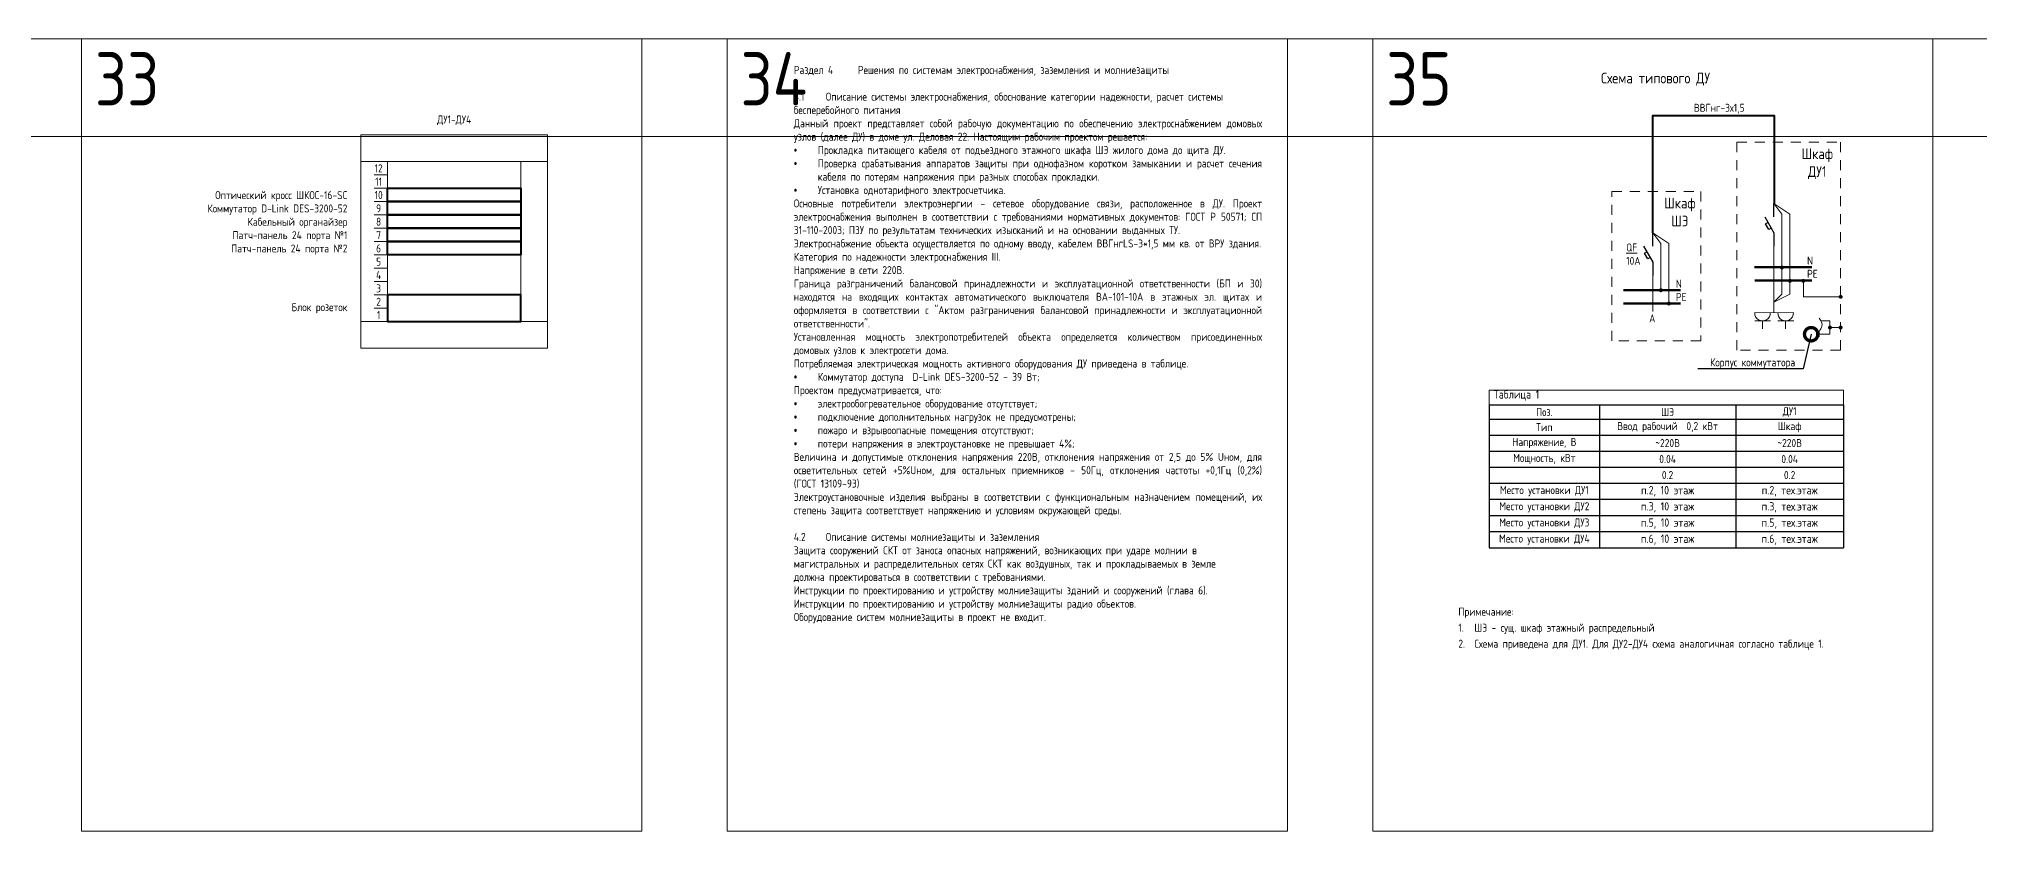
# Model space of a CAD drawing. Extents: x 6775 to 13793, y 2665 to 3972.
# Drawn here: x 12325 to 13052, y 3675 to 3972 of the extents above; entities that cross this region are included whole.
import ezdxf
from ezdxf import colors
from ezdxf.entities.mleader import LeaderData, LeaderLine
from ezdxf.enums import TextEntityAlignment as Align
from ezdxf.math import Vec2, Vec3

# ---------------------------------------------------------------- set-up
doc = ezdxf.new("R2010")
doc.units = 0
doc.header["$MEASUREMENT"] = 0
doc.linetypes.add('JIS_02_0.7', pattern=[1.35, 0.75, -0.6])
doc.layers.get('0').update_dxf_attribs({"linetype": 'CONTINUOUS'})
doc.layers.get('Defpoints').update_dxf_attribs({"linetype": 'CONTINUOUS'})
doc.layers.add('ВЭ', color=1, linetype='CONTINUOUS')
doc.styles.add('мой', font='', dxfattribs={"width": 0.9, "height": 3})
doc.styles.get('мой').set_extended_font_data('GOST Common')

# ---------------------------------------------------------------- blocks, each defined once
blk = doc.blocks.new('*T13')
at = {"layer": 'Defpoints', "color": 8, "linetype": 'ByBlock', "lineweight": 0, "transparency": 16777216}
for p, q in [((0, 0), (7018, 0)), ((0, 0), (0, -36.67)), ((242, 0), (242, -36.67)), ((484, 0), (484, -36.67)), ((726, 0), (726, -36.67)), ((968, 0), (968, -36.67)), ((1210, 0), (1210, -36.67)), ((1452, 0), (1452, -36.67)), ((1694, 0), (1694, -36.67)), ((1936, 0), (1936, -36.67)), ((2178, 0), (2178, -36.67)), ((2420, 0), (2420, -36.67)), ((2662, 0), (2662, -36.67)), ((2904, 0), (2904, -36.67)), ((3146, 0), (3146, -36.67)), ((3388, 0), (3388, -36.67)), ((3630, 0), (3630, -36.67)), ((3872, 0), (3872, -36.67)), ((4114, 0), (4114, -36.67)), ((4356, 0), (4356, -36.67)), ((4598, 0), (4598, -36.67)), ((4840, 0), (4840, -36.67)), ((5082, 0), (5082, -36.67)), ((5324, 0), (5324, -36.67)), ((5566, 0), (5566, -36.67)), ((5808, 0), (5808, -36.67)), ((6050, 0), (6050, -36.67)), ((6292, 0), (6292, -36.67)), ((6534, 0), (6534, -36.67)), ((6776, 0), (6776, -36.67)), ((0, -36.67), (7018, -36.67))]:
    blk.add_line(p, q, dxfattribs=at)
at = {"layer": 'Defpoints', "color": 0, "linetype": 'ByBlock', "lineweight": -2, "transparency": 16777216}
blk.add_line((7018, 0), (7018, -36.67), dxfattribs=at)
at = {"layer": 'Defpoints', "color": 5, "linetype": 'Continuous', "lineweight": 0, "transparency": 16777216, "char_height": 20, "width": 232, "attachment_point": 1, "style": 'мой'}
for s, insert in [('1', (5, -5)), ('2', (247, -5)), ('3', (489, -5)), ('4', (731, -5)), ('5', (973, -5)), ('6', (1215, -5)), ('7', (1457, -5)), ('8', (1699, -5)), ('9', (1941, -5)), ('10', (2183, -5)), ('11', (2425, -5)), ('12', (2667, -5)), ('13', (2909, -5)), ('14', (3151, -5)), ('16', (3393, -5)), ('17', (3635, -5)), ('18', (3877, -5)), ('19', (4119, -5)), ('{\\fGOST Common|b0|i0|c204|p34;24', (4361, -5)), ('25', (4603, -5)), ('23', (4845, -5)), ('28', (5087, -5)), ('29', (5329, -5)), ('33', (5571, -5)), ('34', (5813, -5)), ('35', (6055, -5)), ('36', (6297, -5)), ('37', (6539, -5)), ('38', (6781, -5))]:
    blk.add_mtext(s, dxfattribs=dict(at, insert=insert))
blk = doc.blocks.new('*U14')
at = {"layer": 'ВЭ', "color": 250, "linetype": 'ByBlock', "lineweight": 18}
blk.add_lwpolyline([(-105, -148.5), (105, -148.5), (105, 148.5), (-105, 148.5), (-105, -148.5)], dxfattribs=at)
blk = doc.blocks.new('*U15')
at = {"layer": 'Defpoints', "color": 0, "linetype": 'ByBlock', "lineweight": -2, "transparency": 16777216}
for p in [(5566, 0), (5808, 0), (6050, 0)]:
    blk.add_blockref('*U14', p, dxfattribs=at)
blk = doc.blocks.new('*T109')
at = {"color": 0, "lineweight": -2, "transparency": 16777216}
blk.add_line((0, -5.45), (132.87, -5.45), dxfattribs=at)
at = {"color": 0, "linetype": 'ByBlock', "lineweight": -2, "transparency": 16777216}
for p, q in [((0, -5.45), (0, -59.05)), ((41.37, -5.45), (41.37, -59.05)), ((92.42, -5.45), (92.42, -59.05)), ((132.87, -5.45), (132.87, -59.05)), ((0, -10.9), (132.87, -10.9)), ((0, -16.8), (132.87, -16.8)), ((0, -22.8), (132.87, -22.8)), ((0, -28.8), (132.87, -28.8)), ((0, -34.8), (132.87, -34.8)), ((0, -40.86), (132.87, -40.86)), ((0, -46.92), (132.87, -46.92)), ((0, -52.99), (132.87, -52.99)), ((0, -59.05), (132.87, -59.05))]:
    blk.add_line(p, q, dxfattribs=at)
at = {"layer": 'Defpoints', "color": 8, "linetype": 'ByBlock', "lineweight": 0, "transparency": 16777216}
for p, q in [((0, 0), (132.87, 0)), ((0, 0), (0, -5.45)), ((132.87, 0), (132.87, -5.45))]:
    blk.add_line(p, q, dxfattribs=at)
at = {"color": 0, "linetype": 'Continuous', "lineweight": 18, "transparency": 16777216, "style": 'мой'}
for s, insert, char_height, width, attachment_point in [('{\\fGOST Common|b0|i0|c204|p34; Таблица 1}', (0, 0), 3.125, 132.8688, 1), ('Поз.', (20.69, -8.17), 3, 41.3688, 5), ('{\\fGOST Common|b0|i0|c204|p34;ШЭ}', (66.89, -8.17), 3, 49.0479, 5), ('{\\fGOST Common|b0|i0|c204|p34;ДУ1}', (112.64, -8.17), 3, 38.4521, 5), ('Тип', (20.69, -13.85), 3, 41.3688, 5), ('Ввод рабочий  0,2 кВт ', (66.89, -13.85), 3, 49.0479, 5), ('Шкаф', (112.64, -13.85), 3, 38.4521, 5), ('{\\fGOST Common|b0|i0|c204|p34;Напряжение}, {\\fGOST Common|b0|i0|c204|p34;В}', (20.69, -19.8), 3, 39.3703, 5), ('~220В', (66.89, -19.8), 3, 49.0479, 5), ('~220В', (112.64, -19.8), 3, 38.4521, 5), ('Мощность, кВт', (20.69, -25.8), 3, 39.3703, 5), ('0.04', (66.89, -25.8), 3, 49.0479, 5), ('0.04', (112.64, -25.8), 3, 38.4521, 5), ('{\\fGOST Common|b0|i0|c204|p34;Место установки} {\\fGOST Common|b0|i0|c204|p34;ДУ1}', (20.69, -37.83), 3, 39.3703, 5), ('{\\fGOST Common|b0|i0|c204|p34;п}.{\\fGOST Common|b0|i0|c204|p34;2}, 10 {\\fGOST Common|b0|i0|c204|p34;этаж}', (66.89, -37.83), 3.125, 49.0479, 5), ('{\\W0.9;0.2}', (66.89, -31.8), 3, 49.0479, 5), ('{\\fGOST Common|b0|i0|c204|p34;п}.{\\fGOST Common|b0|i0|c204|p34;2, тех.этаж}', (112.64, -37.83), 3.125, 38.4521, 5), ('{\\W0.9;0.2}', (112.64, -31.8), 3, 38.4521, 5), ('{\\fGOST Common|b0|i0|c204|p34;Место установки} {\\fGOST Common|b0|i0|c204|p34;ДУ2}', (20.69, -43.89), 3, 39.3703, 5), ('{\\fGOST Common|b0|i0|c204|p34;п}.3, 10 {\\fGOST Common|b0|i0|c204|p34;этаж}', (66.89, -43.89), 3.125, 49.0479, 5), ('{\\fGOST Common|b0|i0|c204|p34;п}.3{\\fGOST Common|b0|i0|c204|p34;, тех.этаж}', (112.64, -43.89), 3.125, 38.4521, 5), ('{\\fGOST Common|b0|i0|c204|p34;Место установки ДУ3}', (20.69, -49.96), 3, 39.3703, 5), ('{\\fGOST Common|b0|i0|c204|p34;п}.{\\fGOST Common|b0|i0|c204|p34;5}, 10 {\\fGOST Common|b0|i0|c204|p34;этаж}', (66.89, -49.96), 3.125, 49.0479, 5), ('{\\fGOST Common|b0|i0|c204|p34;п}.{\\fGOST Common|b0|i0|c204|p34;5, тех.этаж}', (112.64, -49.96), 3.125, 38.4521, 5), ('{\\fGOST Common|b0|i0|c204|p34;Место установки ДУ4}', (20.69, -56.02), 3, 39.3703, 5), ('{\\fGOST Common|b0|i0|c204|p34;п}.{\\fGOST Common|b0|i0|c204|p34;6}, 10 {\\fGOST Common|b0|i0|c204|p34;этаж}', (66.89, -56.02), 3.125, 49.0479, 5), ('{\\fGOST Common|b0|i0|c204|p34;п}.{\\fGOST Common|b0|i0|c204|p34;6, тех.этаж}', (112.64, -56.02), 3.125, 38.4521, 5)]:
    blk.add_mtext(s, dxfattribs=dict(at, insert=insert, char_height=char_height, width=width, attachment_point=attachment_point))
blk = doc.blocks.new('Автоматизация. Выключатель авт.')
at = {"color": 7}
for p, q in [((5, 0), (0, 0)), ((11.011672, 3.479914), (5, 0)), ((6.232051, 1.866025), (8.397114, 3.116025)), ((6.732051, 1), (6.232051, 1.866025)), ((8.397114, 3.116025), (8.897114, 2.25)), ((11, 0), (16, 0))]:
    blk.add_line(p, q, dxfattribs=at)
blk = doc.blocks.new('Пересечение')
at = {"lineweight": 18}
h = blk.add_hatch(color=256, dxfattribs=at)
h.dxf.hatch_style = 1
h.paths.add_polyline_path([(-0.75, 0, 1), (0.75, 0, 1)])
blk = doc.blocks.new('_DotSmall')
at = {"color": 0, "linetype": 'ByBlock', "lineweight": 15, "const_width": 0.5}
blk.add_lwpolyline([(-0.0625, 0, 1), (0.0625, 0, 1)], format="xyb", close=True, dxfattribs=at)
blk = doc.blocks.new('*U217')
at = {"color": 7, "linetype": 'Continuous', "lineweight": 20}
blk.add_lwpolyline([(-2.5, 0), (2.5, 0)], dxfattribs=at)
blk = doc.blocks.new('*U216')
at = {"color": 0, "linetype": 'ByBlock', "lineweight": -2, "transparency": 16777216}
for p in [(0, 60), (0, 55), (0, 50), (0, 45), (0, 40), (0, 35), (0, 30), (0, 25), (0, 20), (0, 15), (0, 10), (0, 5), (0, 0)]:
    blk.add_blockref('*U217', p, dxfattribs=at)

msp = doc.modelspace()

# ---------------------------------------------------------------- linework, layer by layer
at = {"color": 7, "linetype": 'Continuous', "lineweight": 20}
msp.add_line((12975.39, 3894.28), (12975.39, 3869.35), dxfattribs=at)
at = {"linetype": 'Continuous', "lineweight": 50}
for p, q in [((12968.16, 3886.42), (12989.56, 3886.42)), ((12918.98, 3877.74), (12940.38, 3877.75)), ((12968.18, 3881.46), (12989.59, 3881.46)), ((12919, 3872.78), (12940.4, 3872.78))]:
    msp.add_line(p, q, dxfattribs=at)
at = {"color": 7, "linetype": 'Continuous', "lineweight": 40}
msp.add_lwpolyline([(12930, 3899.28), (12930, 3943.28), (12975.5, 3943.28), (12975.5, 3910.28)], dxfattribs=at)
at = {"color": 7, "linetype": 'Continuous', "lineweight": 20}
for points in [[(12445.69, 3936), (12515.69, 3936), (12515.69, 3926), (12445.69, 3926)], [(12445.69, 3936), (12515.69, 3936), (12515.69, 3856), (12445.69, 3856)], [(12445.69, 3926), (12455.69, 3926), (12455.69, 3866), (12445.69, 3866)], [(12455.69, 3926), (12505.69, 3926), (12505.69, 3866), (12455.69, 3866)], [(12505.69, 3926), (12515.69, 3926), (12515.69, 3866), (12505.69, 3866)], [(12445.69, 3866), (12515.69, 3866), (12515.69, 3856), (12445.69, 3856)]]:
    msp.add_lwpolyline(points, close=True, dxfattribs=at)
at = {"color": 7, "linetype": 'JIS_02_0.7', "lineweight": 20, "ltscale": 5}
for points in [[(12961.5, 3933.28), (13000.39, 3933.28), (13000.39, 3855.28), (12961.5, 3855.28)], [(12914.61, 3914.78), (12948, 3914.78), (12948, 3858.78), (12914.61, 3858.78)]]:
    msp.add_lwpolyline(points, close=True, dxfattribs=at)
at = {"color": 7, "linetype": 'Continuous', "lineweight": 40}
for points in [[(12455.69, 3916), (12505.69, 3916), (12505.69, 3911), (12455.69, 3911)], [(12455.69, 3911), (12505.69, 3911), (12505.69, 3906), (12455.69, 3906)], [(12455.69, 3906), (12505.69, 3906), (12505.69, 3901), (12455.69, 3901)], [(12455.69, 3901), (12505.69, 3901), (12505.69, 3896), (12455.69, 3896)], [(12455.69, 3896), (12505.69, 3896), (12505.69, 3891), (12455.69, 3891)], [(12455.69, 3866), (12505.69, 3866), (12505.69, 3876), (12455.69, 3876)]]:
    msp.add_lwpolyline(points, close=True, dxfattribs=at)
at = {"color": 7, "linetype": 'Continuous', "lineweight": 20}
for points in [[(12975.39, 3873.28), (12978.39, 3876.28), (12978.39, 3906.28), (12975.39, 3910.28), (12981.39, 3906.28), (12981.39, 3876.28), (12975.39, 3873.28)], [(12933, 3877.75), (12933, 3895.28), (12930, 3899.28), (12936, 3895.28), (12936, 3872.78)], [(12930, 3869.78), (12930, 3883.28)], [(12968.08, 3869.36), (12982.69, 3869.33)], [(12968.18, 3866.31), (12974.11, 3866.31)], [(12971.07, 3866.31), (12971.07, 3863.29)], [(12976.86, 3866.31), (12982.79, 3866.31)], [(12979.76, 3866.31), (12979.76, 3863.29)]]:
    msp.add_lwpolyline(points, dxfattribs=at)
at = {"color": 7, "linetype": 'Continuous', "lineweight": 15}
for points in [[(12986.5, 3881.46), (12986.5, 3875.28), (13000.39, 3875.28)], [(12992.96, 3866.28), (12996.39, 3866.28), (12996.39, 3861.28), (12992.27, 3861.28)], [(12996.39, 3863.78), (12996.39, 3863.78), (13000.39, 3863.78)]]:
    msp.add_lwpolyline(points, dxfattribs=at)
at = {"color": 7, "linetype": 'Continuous', "lineweight": 20}
for centre in [(12971.1, 3869.24), (12979.77, 3869.24)]:
    msp.add_arc(centre, 2.93, 177.56023, 2.43977, dxfattribs=at)
at = {"color": 7, "linetype": 'Continuous', "lineweight": 15}
msp.add_spline([(12992.39, 3867.28), (12993.39, 3864.28), (12992.39, 3862.28), (12992.39, 3860.28)], degree=3, dxfattribs=at)

# ---------------------------------------------------------------- block references
for name, p in [('*T13', (6775, 3972)), ('*T109', (12868.63, 3840.28))]:
    msp.add_blockref(name, p)
at = {"color": 7, "linetype": 'Continuous', "lineweight": 20}
for name, p in [('*U216', (12453.19, 3866)), ('Пересечение', (12978.39, 3886.28)), ('Пересечение', (12933, 3877.75)), ('Пересечение', (12981.39, 3881.28)), ('Пересечение', (12986.39, 3881.28)), ('Пересечение', (12936, 3872.78)), ('Пересечение', (13000.39, 3875.28)), ('Пересечение', (12996.39, 3863.78)), ('Пересечение', (13000.39, 3863.78))]:
    msp.add_blockref(name, p, dxfattribs=at)
at = {"color": 7, "linetype": 'Continuous', "lineweight": 20, "rotation": 90}
for p in [(12975.39, 3894.28), (12930, 3883.28)]:
    msp.add_blockref('Автоматизация. Выключатель авт.', p, dxfattribs=at)
at = {"layer": 'Defpoints'}
msp.add_blockref('*U15', (6880, 3823.5), dxfattribs=at)

# ---------------------------------------------------------------- texts
at = {"color": 7, "style": 'мой', "width": 0.9}
for s, p in [('12', (12452.38, 3923.45)), ('10', (12452.38, 3913.45)), ('11', (12452.38, 3918.45)), ('9', (12452.38, 3908.45)), ('7', (12452.38, 3898.45)), ('8', (12452.38, 3903.45)), ('6', (12452.38, 3893.45)), ('4', (12452.38, 3883.45)), ('5', (12452.38, 3888.45)), ('3', (12452.38, 3878.45)), ('2', (12452.38, 3873.45)), ('1', (12452.38, 3868.45))]:
    msp.add_text(s, height=3, rotation=359.86157, dxfattribs=at).set_placement(p, align=Align.MIDDLE)
at = {"linetype": 'Continuous', "lineweight": 15, "style": 'мой', "width": 0.9}
for s, p in [('N', (12987.81, 3887.37)), ('PE ', (12987.81, 3882.41)), ('N', (12938.62, 3878.7)), ('PE ', (12938.62, 3873.73)), ('A', (12928.62, 3865.7))]:
    msp.add_text(s, height=3, dxfattribs=at).set_placement(p)
at = {"color": 7, "insert": (12608, 3961.82), "char_height": 3, "width": 175, "attachment_point": 1, "style": 'мой'}
msp.add_mtext('\\pxqj;{\\fGOST Common|b0|i0|c204|p34;Раздел }4^I{\\fGOST Common|b0|i0|c204|p34;Решения по системам электроснабжения}, {\\fGOST Common|b0|i0|c204|p34;заземления и молниезащиты\\P \\P}4.1^I{\\fGOST Common|b0|i0|c204|p34;Описание системы электроснабжения}, {\\fGOST Common|b0|i0|c204|p34;обоснование категории надежности}, {\\fGOST Common|b0|i0|c204|p34;расчет системы\\Pбесперебойного питания\\PДанный проект представляет собой рабочую документацию по обеспечению электроснабжением домовых узлов }({\\fGOST Common|b0|i0|c204|p34;далее ДУ}) {\\fGOST Common|b0|i0|c204|p34;в доме ул. Деловая 22}. {\\fGOST Common|b0|i0|c204|p34;Настоящим рабочим проектом решается}:\\P\\pi-3,l3,t3;{\\fSymbol|b0|i0|c2|p18;·^I}{\\fGOST Common|b0|i0|c204|p34;Прокладка питающего кабеля от подъездного этажного шкафа ШЭ жилого дома до щита ДУ}.\\P{\\fSymbol|b0|i0|c2|p18;·^I}{\\fGOST Common|b0|i0|c204|p34;Проверка срабатывания аппаратов защиты при однофазном коротком замыкании и расчет сечения кабеля по потерям напряжения при разных способах прокладки}.\\P{\\fSymbol|b0|i0|c2|p18;·^I}{\\fGOST Common|b0|i0|c204|p34;Установка однотарифного электросчетчика}. \\P\\pi0,l0,tz;{\\fGOST Common|b0|i0|c204|p34;Основные потребители электроэнергии }- {\\fGOST Common|b0|i0|c204|p34;сетевое оборудование связи}, {\\fGOST Common|b0|i0|c204|p34;расположенное в ДУ}. {\\fGOST Common|b0|i0|c204|p34;Проект электроснабжения выполнен в соответствии с требованиями нормативных документов}: {\\fGOST Common|b0|i0|c204|p34;ГОСТ Р }50571; {\\fGOST Common|b0|i0|c204|p34;СП }31-110-2003; {\\fGOST Common|b0|i0|c204|p34;ПЗУ по результатам технических изысканий и на основании выданных ТУ}.\\P{\\fGOST Common|b0|i0|c204|p34;Электроснабжение объекта осуществляется по одному вводу}, {\\fGOST Common|b0|i0|c204|p34;кабелем ВВГнг}LS-3*1,5 {\\fGOST Common|b0|i0|c204|p34;мм кв}. {\\fGOST Common|b0|i0|c204|p34;от ВРУ здания}.\\P{\\fGOST Common|b0|i0|c204|p34;Категория по надежности электроснабжения }III. \\P{\\fGOST Common|b0|i0|c204|p34;Напряжение в сети }220{\\fGOST Common|b0|i0|c204|p34;В}.\\P{\\fGOST Common|b0|i0|c204|p34;Граница разграничений балансовой принадлежности и эксплуатационной ответственности }({\\fGOST Common|b0|i0|c204|p34;БП и }30) {\\fGOST Common|b0|i0|c204|p34;находятся на входящих контактах автоматического выключателя ВА}-101-10{\\fGOST Common|b0|i0|c204|p34;А в этажных эл}. {\\fGOST Common|b0|i0|c204|p34;щитах и оформляется в соответствии с }"{\\fGOST Common|b0|i0|c204|p34;Актом разграничения балансовой принадлежности и эксплуатационной ответственности}".\\P{\\fGOST Common|b0|i0|c204|p34;Установленная мощность электропотребителей объекта определяется количеством присоединенных домовых узлов к электросети дома}.\\P{\\fGOST Common|b0|i0|c204|p34;Потребляемая электрическая мощность активного оборудования ДУ приведена в таблице}.\\P\\pi-3,l3,t3;{\\fSymbol|b0|i0|c2|p18;·^I}{\\fGOST Common|b0|i0|c204|p34;Коммутатор доступа  }D-Link DES-3200-52 - {\\fGOST Common|b0|i0|c204|p34;39} {\\fGOST Common|b0|i0|c204|p34;Вт};\\P\\pi0,l0,tz;{\\fGOST Common|b0|i0|c204|p34;Проектом предусматривается}, {\\fGOST Common|b0|i0|c204|p34;что}:\\P\\pi-3,l3,t3;{\\fSymbol|b0|i0|c2|p18;·^I}{\\fGOST Common|b0|i0|c204|p34;электрообогревательное оборудование отсутствует};\\P{\\fSymbol|b0|i0|c2|p18;·^I}{\\fGOST Common|b0|i0|c204|p34;подключение дополнительных нагрузок не предусмотрены};\\P{\\fSymbol|b0|i0|c2|p18;·^I}{\\fGOST Common|b0|i0|c204|p34;пожаро и взрывоопасные помещения отсутствуют};\\P{\\fSymbol|b0|i0|c2|p18;·^I}{\\fGOST Common|b0|i0|c204|p34;потери напряжения в электроустановке не превышает }4%; \\P\\pi0,l0,tz;{\\fGOST Common|b0|i0|c204|p34;Величина и допустимые отклонения напряжения }220{\\fGOST Common|b0|i0|c204|p34;В}, {\\fGOST Common|b0|i0|c204|p34;отклонения напряжения от }2,5 {\\fGOST Common|b0|i0|c204|p34;до }5% U{\\fGOST Common|b0|i0|c204|p34;ном}, {\\fGOST Common|b0|i0|c204|p34;для осветительных сетей }+5%U{\\fGOST Common|b0|i0|c204|p34;ном}, {\\fGOST Common|b0|i0|c204|p34;для остальных приемников }- 50{\\fGOST Common|b0|i0|c204|p34;Гц}, {\\fGOST Common|b0|i0|c204|p34;отклонения частоты }+0,1{\\fGOST Common|b0|i0|c204|p34;Гц }(0,2%) ({\\fGOST Common|b0|i0|c204|p34;ГОСТ }13109-93)\\P{\\fGOST Common|b0|i0|c204|p34;Электроустановочные изделия выбраны в соответствии с функциональным назначением помещений}, {\\fGOST Common|b0|i0|c204|p34;их степень защита соответствует напряжению и условиям окружающей среды}.\\P\\P4.2^I{\\fGOST Common|b0|i0|c204|p34;Описание системы молниезащиты и заземления\\PЗащита сооружений СКТ от заноса опасных напряжений}, {\\fGOST Common|b0|i0|c204|p34;возникающих при ударе молнии в\\Pмагистральных и распределительных сетях СКТ как воздушных}, {\\fGOST Common|b0|i0|c204|p34;так и прокладываемых в земле\\Pдолжна проектироваться в соответствии с требованиями}.\\P{\\fGOST Common|b0|i0|c204|p34;Инструкции по проектированию и устройству молниезащиты зданий и сооружений }({\\fGOST Common|b0|i0|c204|p34;глава }6).\\P{\\fGOST Common|b0|i0|c204|p34;Инструкции по проектированию и устройству молниезащиты радио объектов}.\\P{\\fGOST Common|b0|i0|c204|p34;Оборудование систем молниезащиты в проект не входит}.', dxfattribs=at)
at = {"color": 7, "linetype": 'Continuous', "lineweight": 20, "style": 'мой'}
for s, insert, char_height, width, attachment_point in [('{\\fGOST Common|b0|i0|c204|p34;Схема типового ДУ}', (12931, 3959.28), 4, 68.7185, 2), ('\\pxt1;{\\fGOST Common|b0|i0|c204|p34;ДУ1}-{\\fGOST Common|b0|i0|c204|p34;ДУ4}', (12480.69, 3941.45), 3, 70, 5), ('{\\fGOST Common|b0|i0|c204|p34;ВВГнг-3х1,5}\\P ', (12954.89, 3943.28), 3, 18, 5), ('Оптический кросс ШКОС-16-SC', (12440.69, 3913), 3, 77.6933, 6), ('{\\fGOST Common|b0|i0|c204|p34;Коммутатор }D-Link DES-3200-52', (12440.69, 3908), 3, 71.6933, 6), ('Патч-панель 24 порта №1', (12440.69, 3898), 3, 50, 6), ('Кабельный органайзер', (12440.69, 3903), 3, 50, 6), ('{\\fGOST Common|b0|i0|c204|p34;Патч}-{\\fGOST Common|b0|i0|c204|p34;панель }24 {\\fGOST Common|b0|i0|c204|p34;порта }№2', (12440.69, 3893), 3, 50, 6), ('Блок розеток', (12440.69, 3871), 3, 50, 6)]:
    msp.add_mtext(s, dxfattribs=dict(at, insert=insert, char_height=char_height, width=width, attachment_point=attachment_point))
at = {"color": 7, "lineweight": 20, "attachment_point": 1, "style": 'мой'}
for s, insert, char_height, width in [('\\pxqc;{\\fGOST Common|b0|i0|c204|p34;\\C256;\\c0;Шкаф \\PДУ1}', (12981.5, 3930.91), 4, 20.23), ('\\pxqc;{\\fGOST Common|b0|i0|c204|p34;\\C256;\\c0;Шкаф \\PШЭ}', (12930, 3912.41), 4, 20.23), ('{\\LQF\\P}10А', (12920, 3895.28), 3, 7.2322)]:
    msp.add_mtext(s, dxfattribs=dict(at, insert=insert, char_height=char_height, width=width))
at = {"color": 7, "linetype": 'Continuous', "lineweight": 15, "insert": (12857.09, 3758.77), "char_height": 3, "width": 172.6033, "attachment_point": 1, "style": 'мой'}
msp.add_mtext('\\pxsm1.2;{\\fGOST Common|b0|i0|c204|p34;Примечание}:\\P\\pi-3,l3,t2;1.^I{\\fGOST Common|b0|i0|c204|p34;ШЭ }- {\\fGOST Common|b0|i0|c204|p34;сущ}. {\\fGOST Common|b0|i0|c204|p34;шкаф} {\\fGOST Common|b0|i0|c204|p34;этажный распредельный\\P}2.^I{\\fGOST Common|b0|i0|c204|p34;Схема приведена для ДУ1. Для ДУ2-ДУ4 схема аналогичная согласно таблице 1.}', dxfattribs=at)

# ---------------------------------------------------------------- leaders
at = {"color": 7, "linetype": 'Continuous', "lineweight": 15}
ml = msp.add_multileader_mtext('Standard', dxfattribs=at)
ml.set_content('{\\C7;Корпус коммутатора}', color=1, style='мой')
ml.set_leader_properties()
ml.set_arrow_properties(name='DOTSMALL')
ml.build(insert=Vec2(0, 0))
ml.multileader.update_dxf_attribs({"text_left_attachment_type": 6, "text_right_attachment_type": 6, "dogleg_length": 10, "arrow_head_size": 10})
ctx = ml.context
ctx.base_point, ctx.char_height, ctx.arrow_head_size, ctx.landing_gap_size, ctx.plane_origin = Vec3(12949.96, 3848.33), 3, 10, 0.09, Vec3(13224.68, 4022.06)
ctx.left_attachment, ctx.right_attachment, ctx.text_align_type = 6, 6, 1
notes = []
notes.append((ctx, [(1, (1, 1, 0), (12986.31, 3848.33), (-1, 0), 1.5, [(0, [(12989.33, 3861.28)], 0, [])])]))
ctx.mtext.insert, ctx.mtext.width, ctx.mtext.alignment, ctx.mtext.flow_direction = Vec3(12967.39, 3852.23), 37.4511, 2, 5
for ctx, leaders in notes:
    for number, flags, end, landing, length, lines in leaders:
        leader = LeaderData()
        leader.index, (leader.has_last_leader_line, leader.has_dogleg_vector, leader.attachment_direction) = number, flags
        leader.last_leader_point, leader.dogleg_vector, leader.dogleg_length = Vec3(end), Vec3(landing), length
        for number, points, colour, breaks in lines:
            line = LeaderLine()
            line.index, line.vertices, line.color, line.breaks = number, Vec3.list(points), colors.encode_raw_color(colour), breaks
            leader.lines.append(line)
        ctx.leaders.append(leader)

doc.saveas('drawing.dxf')
